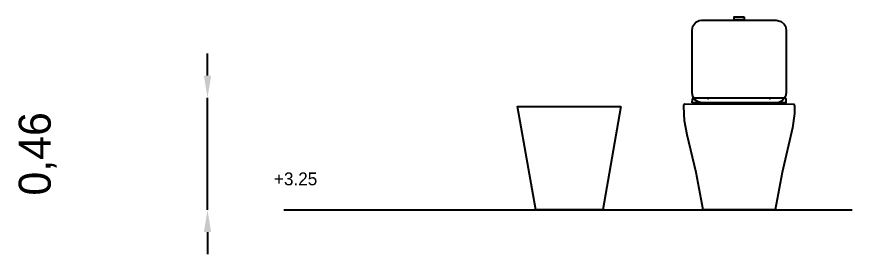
# Model space of a CAD drawing. Header units: metres. Extents: x 738 to 942, y -12 to 4.
# Drawn here: x 858.405 to 861.8, y 3.07 to 4.034 of the extents above; entities that cross this region are included whole.
import ezdxf

# ---------------------------------------------------------------- set-up
doc = ezdxf.new("R2010")
doc.units = ezdxf.units.M
for name, color, linetype in [('COTAS', 4, 'Continuous'), ('TEXTOS', 7, 'Continuous'), ('VISTA', 8, 'Continuous')]:
    doc.layers.add(name, color=color, linetype=linetype)
doc.dimstyles.get("Standard").update_dxf_attribs({"dimtxt": 2.5, "dimasz": 2.5, "dimexe": 1.25, "dimexo": 0.625, "dimtad": 1, "dimcen": 2.5, "dimazin": 3, "dimtfac": 1, "dimtmove": 0, "dimatfit": 3})

# ---------------------------------------------------------------- blocks, each defined once
blk = doc.blocks.new('_CLOSEDFILLED')
at = {"color": 0, "linetype": 'BYBLOCK'}
blk.add_solid([(-1, 0.164), (0, 0), (-1, -0.164)], dxfattribs=at)
blk = doc.blocks.new('*D7')
for p, q in [((859.18, 3.795), (859.18, 3.885)), ((859.18, 3.705), (859.18, 3.705)), ((859.18, 3.25), (859.18, 3.705)), ((859.18, 3.25), (859.18, 3.25)), ((859.18, 3.16), (859.18, 3.07))]:
    blk.add_line(p, q)
at = {"layer": 'Defpoints'}
for p in [(859.18, 3.705), (859.18, 3.25), (859.18, 3.25)]:
    blk.add_point(p, dxfattribs=at)
at = {"layer": 'COTAS', "xscale": 0.09, "yscale": 0.09}
for p, rotation in [((859.18, 3.705), 270), ((859.18, 3.25), 90)]:
    blk.add_blockref('_CLOSEDFILLED', p, dxfattribs=dict(at, rotation=rotation))
at = {"layer": 'COTAS', "insert": (858.49, 3.4775), "char_height": 0.13, "attachment_point": 5, "rotation": 90}
blk.add_mtext('0,46', dxfattribs=at)

msp = doc.modelspace()

# ---------------------------------------------------------------- linework, layer by layer
at = {"layer": 'VISTA'}
msp.add_line((859.49, 3.25), (861.8, 3.25), dxfattribs=at)
for points in [[(861.1487, 3.98), (861.1518, 3.9953), (861.1644, 4.0117), (861.1784, 4.0186), (861.1888, 4.02), (861.4912, 4.02), (861.5113, 4.0146), (861.523, 4.0044), (861.5282, 3.9953), (861.5312, 3.98), (861.5312, 3.725), (861.5282, 3.7097), (861.5156, 3.6933), (861.5016, 3.6864), (861.4912, 3.685), (861.1835, 3.6853), (861.1734, 3.688), (861.1605, 3.6967), (861.1518, 3.7097), (861.1487, 3.725), (861.1487, 3.98)], [(861.36, 4.034), (861.36, 4.022), (861.32, 4.022), (861.32, 4.034), (861.36, 4.034)], [(861.15, 3.684), (861.1501, 3.7006), (861.1528, 3.7049), (861.5245, 3.705), (861.5286, 3.7041), (861.53, 3.6995), (861.53, 3.684), (861.15, 3.684)], [(861.2149, 3.7015), (861.2148, 3.7006), (861.2149, 3.7015), (861.2149, 3.7015)], [(861.4651, 3.7015), (861.4651, 3.7015), (861.4652, 3.7006), (861.4651, 3.7015)], [(860.86, 3.67), (860.7865, 3.25), (860.5135, 3.25), (860.44, 3.67), (860.86, 3.67)], [(861.115, 3.6692), (861.116, 3.6769), (861.1188, 3.68), (861.5629, 3.6792), (861.5649, 3.6713), (861.5649, 3.6407), (861.5574, 3.5835), (861.515, 3.4025), (861.4863, 3.25), (861.1938, 3.25), (861.165, 3.4025), (861.1285, 3.5549), (861.1182, 3.6121), (861.115, 3.6692)]]:
    msp.add_lwpolyline(points, close=True, dxfattribs=at)

# ---------------------------------------------------------------- texts
at = {"layer": 'TEXTOS'}
msp.add_text('+3.25', height=0.052, dxfattribs=at).set_placement((859.45, 3.35))

# ---------------------------------------------------------------- dimensions: what is measured, and where the dimension line sits
at = {"layer": 'COTAS'}
dim = msp.add_linear_dim(base=(859.18, 3.25), p1=(859.18, 3.25), p2=(859.18, 3.7050002), angle=90, dimstyle='Standard', override={"dimtxt": 0.13, "dimasz": 0.09}, dxfattribs=at)
dim.commit()
dim.dimension.update_dxf_attribs({"geometry": '*D7', "text_midpoint": (858.49, 3.4775001)})

doc.saveas('drawing.dxf')
